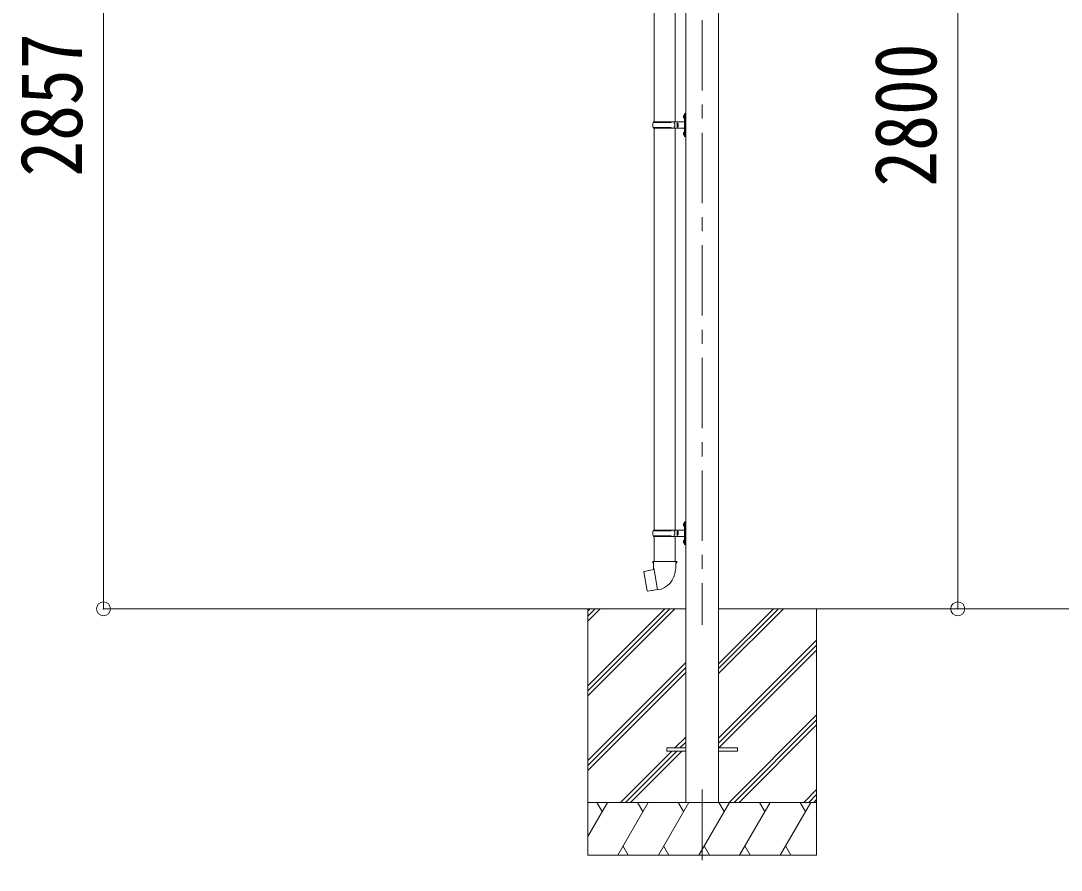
# Model space of a CAD drawing. Units: millimetres at full size, sheet at 1:40. Extents: x -11243 to 11243, y -7760 to 7760.
# Drawn here: x 1289 to 4245, y -4756 to -2342 of the extents above; entities that cross this region are included whole.
import ezdxf
from ezdxf.enums import TextEntityAlignment as Align

# ---------------------------------------------------------------- set-up
doc = ezdxf.new("R2010")
doc.units = ezdxf.units.MM
doc.header["$LTSCALE"] = 40
doc.header["$PDMODE"] = 32
doc.header["$PDSIZE"] = 40
doc.linetypes.add('CHAIN1', pattern=[8, 5, -1, 1, -1])
for name, color, linetype, lineweight in [('0-0_0', 7, 'Continuous', 9), ('0-1_本体', 5, 'CHAIN1', 9), ('0-3_ELV2', 4, 'Continuous', 9), ('0-6_OTH_LINE', 6, 'Continuous', 9), ('0-9_OUTLINE', 7, 'Continuous', 9)]:
    doc.layers.add(name, color=color, linetype=linetype, lineweight=lineweight)
doc.styles.add('ＭＳ ゴシック', font='')
doc.styles.get('ＭＳ ゴシック').set_extended_font_data('MS Gothic')

msp = doc.modelspace()

# ---------------------------------------------------------------- linework, layer by layer
at = {"layer": '0-0_0'}
for p, q in [((1824.29, -4013.59), (3178.42, -4013.59)), ((2899.92, -4013.59), (2899.92, -4713.59)), ((2899.92, -4232.57), (3118.9, -4013.59)), ((2899.92, -4246.71), (3133.04, -4013.59)), ((2899.92, -4260.85), (3147.18, -4013.59)), ((2899.92, -4048.72), (2935.05, -4013.59)), ((2899.92, -4034.58), (2920.91, -4013.59)), ((2899.92, -4020.44), (2906.76, -4013.59)), ((3271.42, -4197.72), (3455.55, -4013.59)), ((3271.42, -4183.58), (3441.41, -4013.59)), ((3271.42, -4169.44), (3427.26, -4013.59)), ((3271.42, -4013.59), (6478.42, -4013.59)), ((3549.92, -4013.59), (3549.92, -4713.59)), ((3271.42, -4381.57), (3549.92, -4103.07)), ((3271.42, -4395.71), (3549.92, -4117.21)), ((3272.18, -4409.09), (3549.92, -4131.36)), ((2899.92, -4444.7), (3178.42, -4166.2)), ((2899.92, -4458.84), (3178.42, -4180.35)), ((2899.92, -4472.99), (3178.42, -4194.49)), ((3301.52, -4563.59), (3549.92, -4315.2)), ((3315.67, -4563.59), (3549.92, -4329.34)), ((3329.81, -4563.59), (3549.92, -4343.49)), ((3147.66, -4409.09), (3178.42, -4378.33)), ((3161.8, -4409.09), (3178.42, -4392.48)), ((2993.16, -4563.59), (3138.66, -4418.09)), ((3007.3, -4563.59), (3152.8, -4418.09)), ((3021.44, -4563.59), (3166.94, -4418.09)), ((3513.66, -4563.59), (3549.92, -4527.33)), ((3527.8, -4563.59), (3549.92, -4541.48)), ((2899.92, -4563.59), (3549.92, -4563.59)), ((2899.92, -4660.84), (2956.07, -4563.59)), ((2941.06, -4589.57), (2926.06, -4563.59)), ((2984.93, -4713.59), (3071.54, -4563.59)), ((3056.53, -4589.57), (3041.53, -4563.59)), ((3100.4, -4713.59), (3187.01, -4563.59)), ((3172, -4589.57), (3157, -4563.59)), ((3215.87, -4713.59), (3302.48, -4563.59)), ((3287.47, -4589.57), (3272.47, -4563.59)), ((3331.34, -4713.59), (3417.95, -4563.59)), ((3402.95, -4589.57), (3387.94, -4563.59)), ((3446.81, -4713.59), (3533.42, -4563.59)), ((3503.42, -4563.59), (3518.42, -4589.57)), ((3541.94, -4563.59), (3549.92, -4555.62)), ((2999.93, -4687.61), (3014.93, -4713.59)), ((3115.4, -4687.61), (3130.4, -4713.59)), ((3230.87, -4687.61), (3245.87, -4713.59)), ((3346.34, -4687.61), (3361.34, -4713.59)), ((3461.81, -4687.61), (3476.81, -4713.59)), ((2899.92, -4713.59), (3549.92, -4713.59))]:
    msp.add_line(p, q, dxfattribs=at)
at = {"layer": '0-1_本体'}
for p, q in [((3224.92, -1060.17), (3224.92, -4059.45)), ((3224.92, -4527.46), (3224.92, -4756.46))]:
    msp.add_line(p, q, dxfattribs=at)
at = {"layer": '0-3_ELV2'}
for p, q in [((3178.42, -4563.59), (3178.42, -1091.32)), ((3271.42, -4563.59), (3271.42, -1091.32)), ((3124.92, -4409.09), (3178.42, -4409.09)), ((3324.92, -4409.09), (3271.42, -4409.09))]:
    msp.add_line(p, q, dxfattribs=at)
for points in [[(3124.92, -4409.09), (3124.92, -4418.09), (3178.42, -4418.09)], [(3324.92, -4409.09), (3324.92, -4418.09), (3271.42, -4418.09)]]:
    msp.add_lwpolyline(points, dxfattribs=at)
at = {"layer": '0-6_OTH_LINE'}
for p, q in [((1524.29, -4013.59), (1524.29, -1156.59)), ((3950.92, -4013.59), (3950.92, -1213.59)), ((1524.29, -4013.59), (1824.29, -4013.59)), ((3950.92, -4013.59), (3321.42, -4013.59))]:
    msp.add_line(p, q, dxfattribs=at)
for p in [(1524.29, -4013.59), (3950.92, -4013.59)]:
    msp.add_point(p, dxfattribs=at)
at = {"layer": '0-9_OUTLINE'}
for p, q in [((3088.43, -1487.65), (3088.43, -2629.62)), ((3148.43, -1487.65), (3148.43, -2629.62)), ((3086.45, -2629.62), (3172.45, -2629.62)), ((3086.45, -2629.62), (3086.45, -2631.62)), ((3145.45, -2629.62), (3145.45, -2634.12)), ((3153.42, -2629.62), (3153.42, -2647.62)), ((3172.12, -2612.47), (3174.16, -2613.47)), ((3173.39, -2610.47), (3174.02, -2610.47)), ((3173.39, -2610.47), (3173.39, -2618.77)), ((3173.39, -2618.77), (3174.02, -2618.77)), ((3174.02, -2610.47), (3174.42, -2610.87)), ((3174.16, -2613.47), (3174.78, -2614.62)), ((3174.42, -2606.62), (3177.42, -2605.12)), ((3174.42, -2606.62), (3174.42, -2670.62)), ((3177.42, -2605.12), (3177.42, -2672.12)), ((3177.42, -2605.12), (3178.42, -2605.12)), ((3178.42, -2605.12), (3178.42, -2672.12)), ((3085.45, -2631.62), (3135.78, -2631.62)), ((3085.45, -2645.62), (3135.78, -2645.62)), ((3086.45, -2647.62), (3086.45, -2645.62)), ((3086.45, -2647.62), (3172.45, -2647.62)), ((3088.43, -2647.62), (3088.43, -3789.59)), ((3145.45, -2634.12), (3147.45, -2634.12)), ((3145.45, -2647.62), (3145.45, -2643.12)), ((3145.45, -2643.12), (3147.45, -2643.12)), ((3147.45, -2634.12), (3147.45, -2643.12)), ((3148.43, -2647.62), (3148.43, -3789.59)), ((3153.42, -2634.12), (3156.42, -2634.12)), ((3153.42, -2643.12), (3156.42, -2643.12)), ((3156.42, -2634.12), (3156.42, -2643.12)), ((3173.39, -2658.47), (3174.02, -2658.47)), ((3173.39, -2658.47), (3173.39, -2666.77)), ((3174.02, -2658.47), (3174.02, -2666.77)), ((3174.02, -2658.47), (3174.42, -2658.87)), ((3172.12, -2660.47), (3174.16, -2661.47)), ((3173.39, -2666.77), (3174.02, -2666.77)), ((3174.02, -2666.77), (3174.42, -2666.37)), ((3174.16, -2661.47), (3174.78, -2662.62)), ((3174.42, -2670.62), (3177.42, -2672.12)), ((3177.42, -2672.12), (3178.42, -2672.12)), ((3172.12, -3772.44), (3174.16, -3773.44)), ((3173.39, -3770.44), (3174.02, -3770.44)), ((3173.39, -3770.44), (3173.39, -3778.74)), ((3173.39, -3778.74), (3174.02, -3778.74)), ((3174.02, -3770.44), (3174.42, -3770.84)), ((3174.16, -3773.44), (3174.78, -3774.59)), ((3174.42, -3766.59), (3177.42, -3765.09)), ((3174.42, -3766.59), (3174.42, -3830.59)), ((3177.42, -3765.09), (3177.42, -3832.09)), ((3177.42, -3765.09), (3178.42, -3765.09)), ((3178.42, -3765.09), (3178.42, -3832.09)), ((3085.45, -3791.59), (3135.78, -3791.59)), ((3085.45, -3805.59), (3135.78, -3805.59)), ((3086.45, -3789.59), (3172.45, -3789.59)), ((3086.45, -3789.59), (3086.45, -3791.59)), ((3086.45, -3807.59), (3086.45, -3805.59)), ((3086.45, -3807.59), (3172.45, -3807.59)), ((3088.44, -3807.59), (3088.44, -3878.59)), ((3145.45, -3789.59), (3145.45, -3794.09)), ((3145.45, -3794.09), (3147.45, -3794.09)), ((3145.45, -3807.59), (3145.45, -3803.09)), ((3145.45, -3803.09), (3147.45, -3803.09)), ((3147.45, -3794.09), (3147.45, -3803.09)), ((3148.44, -3807.59), (3148.44, -3878.59)), ((3153.42, -3789.59), (3153.42, -3807.59)), ((3153.42, -3794.09), (3156.42, -3794.09)), ((3153.42, -3803.09), (3156.42, -3803.09)), ((3156.42, -3794.09), (3156.42, -3803.09)), ((3172.12, -3820.44), (3174.16, -3821.44)), ((3173.39, -3818.44), (3174.02, -3818.44)), ((3173.39, -3818.44), (3173.39, -3826.74)), ((3173.39, -3826.74), (3174.02, -3826.74)), ((3174.02, -3818.44), (3174.02, -3826.74)), ((3174.02, -3818.44), (3174.42, -3818.84)), ((3174.02, -3826.74), (3174.42, -3826.34)), ((3174.16, -3821.44), (3174.78, -3822.59)), ((3174.42, -3830.59), (3177.42, -3832.09)), ((3177.42, -3832.09), (3178.42, -3832.09)), ((3086.74, -3878.59), (3084.59, -3879.37)), ((3084.59, -3879.37), (3084.59, -3882.99)), ((3084.59, -3882.99), (3086.84, -3883.8)), ((3150.44, -3878.59), (3086.74, -3878.59)), ((3086.74, -3878.59), (3087.09, -3898.59)), ((3087.09, -3898.59), (3088.44, -3900.59)), ((3088.25, -3900.79), (3088.25, -3901.5)), ((3088.44, -3900.59), (3088.41, -3900.59)), ((3148.78, -3900.53), (3148.71, -3902.69)), ((3150.1, -3898.59), (3148.78, -3900.53)), ((3150.44, -3878.59), (3150.1, -3898.59)), ((3152.59, -3882.99), (3150.35, -3883.8)), ((3150.44, -3878.59), (3152.59, -3879.37)), ((3152.57, -3879.37), (3152.57, -3882.99)), ((3060.14, -3907.04), (3059.33, -3908.21)), ((3059.33, -3908.21), (3068.95, -3962.77)), ((3088, -3901.79), (3060.14, -3907.04)), ((3072.88, -3904.44), (3072.67, -3904.68)), ((3098.36, -3959.09), (3088.22, -3901.61)), ((3098.66, -3959.85), (3098.42, -3959.19)), ((3082.97, -3961.68), (3082.69, -3961.52))]:
    msp.add_line(p, q, dxfattribs=at)
for points in [[(3172.12, -2616.77), (3174.16, -2615.77), (3174.78, -2614.62)], [(3174.02, -2610.47), (3174.02, -2618.77), (3174.42, -2618.37)], [(3172.12, -2664.77), (3174.16, -2663.77), (3174.78, -2662.62)], [(3172.12, -3776.74), (3174.16, -3775.74), (3174.78, -3774.59)], [(3174.02, -3770.44), (3174.02, -3778.74), (3174.42, -3778.34)], [(3172.12, -3824.74), (3174.16, -3823.74), (3174.78, -3822.59)], [(3075.12, -3904.22), (3074.84, -3904.07), (3072.88, -3904.44)], [(3098.09, -3958.99), (3070.11, -3963.59), (3068.95, -3962.77)], [(3085.16, -3961.12), (3084.94, -3961.36), (3082.97, -3961.68)]]:
    msp.add_lwpolyline(points, dxfattribs=at)
for centre, radius, start, end in [((3135.78, -2629.62), 2, 270, 359.99998), ((3177.72, -2614.62), 6, 136.21765, 223.78235), ((3172.42, -2627.62), 2, 270, 359.99998), ((3134.2, -2638.62), 49.25, 171.82876, 180.00002), ((3134.2, -2638.62), 49.25, 180.00002, 188.17127), ((3135.78, -2647.62), 2, 0.00005, 90.00004), ((3177.72, -2662.62), 6, 136.21765, 223.78235), ((3172.42, -2649.62), 2, 0.00005, 90.00004), ((3177.72, -3774.59), 6, 136.21765, 223.78235), ((3134.2, -3798.59), 49.25, 171.82876, 180.00002), ((3134.2, -3798.59), 49.25, 180.00002, 188.17127), ((3135.78, -3789.59), 2, 270, 359.99998), ((3135.78, -3807.59), 2, 0.00005, 90.00004), ((3172.42, -3787.59), 2, 270, 359.99998), ((3172.42, -3809.59), 2, 0.00005, 90.00004), ((3177.72, -3822.59), 6, 136.21765, 223.78235), ((3088.45, -3900.79), 0.2, 100, 180), ((3087.95, -3901.5), 0.3, 280.66842, 0), ((3088.44, -3900.59), 60.3, 279.96938, 358), ((3098.14, -3959.29), 0.3, 20, 99.33158), ((3098.85, -3959.78), 0.2, 200, 279.96938)]:
    msp.add_arc(centre, radius, start, end, dxfattribs=at)

# ---------------------------------------------------------------- texts
at = {"layer": '0-6_OTH_LINE', "color": 7, "style": 'ＭＳ ゴシック', "width": 0.85}
for s, p in [('2857', (1516.29, -2785.09)), ('2800', (3942.92, -2813.59))]:
    msp.add_text(s, height=176, rotation=90, dxfattribs=at).set_placement(p, align=Align.BOTTOM_LEFT)

doc.saveas('drawing.dxf')
